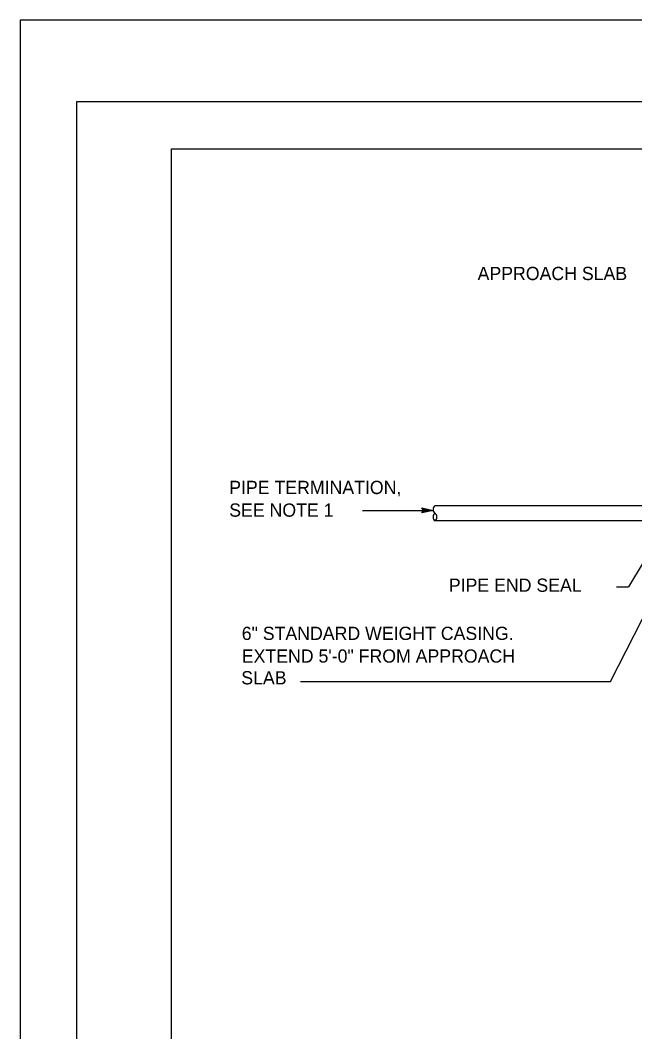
# Model space of a CAD drawing. Extents: x -894 to 866, y -472 to 714.
# Drawn here: x -894 to -569, y 178 to 714 of the extents above; entities that cross this region are included whole.
import ezdxf

# ---------------------------------------------------------------- set-up
doc = ezdxf.new("R2010")
doc.units = 0
for name, color, linetype in [('56 Stage 3 Anno', 7, 'Continuous'), ('57 Undefined', 7, 'Continuous'), ('60 Nongeo Data', 7, 'Continuous'), ('border_PLOTTING-ELEMENTS', 7, 'Continuous'), ('border_rw_22x34_Cut_Lines', 7, 'Continuous'), ('border_SHEET', 7, 'Continuous')]:
    doc.layers.add(name, color=color, linetype=linetype)

msp = doc.modelspace()

# ---------------------------------------------------------------- linework, layer by layer
at = {"layer": '56 Stage 3 Anno'}
for p, q in [((-680.89, 454.2), (-681.69, 455.54)), ((-681.69, 455.54), (-681.69, 455.54)), ((-681.69, 455.54), (-675.69, 454.2)), ((-681.48, 455.19), (-677.07, 454.2)), ((-713.15, 454.2), (-675.69, 454.2)), ((-675.69, 454.2), (-681.69, 452.87)), ((-681.69, 452.87), (-680.89, 454.2)), ((-681.69, 452.87), (-681.69, 452.87)), ((-677.08, 454.2), (-681.46, 453.23)), ((-678.45, 454.2), (-681.28, 453.58)), ((-681.24, 454.83), (-678.45, 454.2)), ((-681.06, 454.48), (-679.84, 454.21)), ((-679.84, 454.21), (-681.04, 453.94)), ((-675.69, 454.2), (-675.69, 454.2)), ((-581.93, 363.72), (-540.76, 444.71)), ((-552.55, 446.98), (-572.35, 413.72)), ((-578.83, 413.72), (-572.35, 413.72)), ((-745.94, 363.72), (-581.93, 363.72))]:
    msp.add_line(p, q, dxfattribs=at)
at = {"layer": '60 Nongeo Data'}
for p, q in [((-605.55, 456.71), (-674.75, 456.71)), ((-552.55, 456.71), (-605.55, 456.71)), ((-605.55, 448.71), (-674.73, 448.71)), ((-552.55, 448.71), (-605.55, 448.71))]:
    msp.add_line(p, q, dxfattribs=at)
for centre, start, end in [((-673.24, 454.71), 126.8699, 233.1301), ((-673.24, 450.71), 126.8699, 233.1301), ((-676.24, 450.71), 306.8699, 53.1301)]:
    msp.add_arc(centre, 2.5, start, end, dxfattribs=at)
at = {"layer": 'border_PLOTTING-ELEMENTS'}
for points in [[(-894.04, -472.44), (865.96, -472.44), (865.96, 713.56), (-894.04, 713.56)], [(-864.04, 670.56), (835.96, 670.56), (835.96, -429.44), (-864.04, -429.44)]]:
    msp.add_lwpolyline(points, close=True, dxfattribs=at)
at = {"layer": 'border_rw_22x34_Cut_Lines'}
msp.add_lwpolyline([(-864.04, 670.56), (835.96, 670.56), (835.96, -429.44), (-864.04, -429.44)], close=True, dxfattribs=at)
at = {"layer": 'border_SHEET'}
for p, q in [((-814.04, 645.56), (810.96, 645.56)), ((-814.04, -404.44), (-814.04, 645.56))]:
    msp.add_line(p, q, dxfattribs=at)

# ---------------------------------------------------------------- texts
at = {"layer": '57 Undefined'}
for s, p in [('APPROACH SLAB', (-652.22, 576.09)), ('PIPE TERMINATION,', (-783.55, 462.9)), ('SEE NOTE 1', (-783.55, 450.9)), ('PIPE END SEAL', (-667.43, 411.17)), ('6" STANDARD WEIGHT CASING.', (-776.92, 385.7)), ('EXTEND 5\'-0" FROM APPROACH', (-776.92, 373.7)), ('SLAB', (-777.18, 362.19))]:
    msp.add_text(s, height=7, dxfattribs=at).set_placement(p)

doc.saveas('drawing.dxf')
